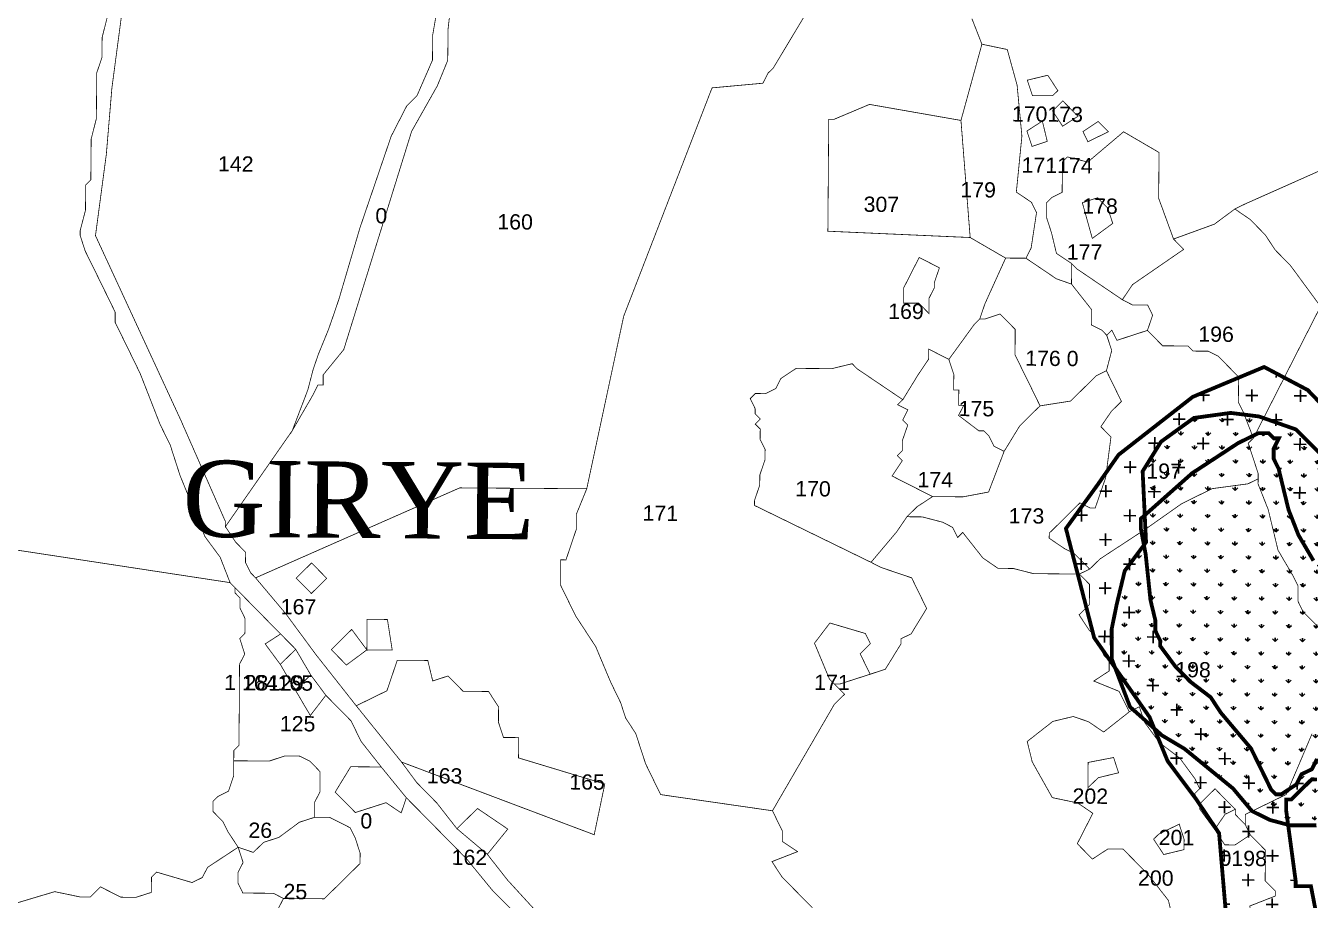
# Model space of a CAD drawing. Header units: metres. Extents: x 317370 to 326712, y 1824935 to 1838812.
# Drawn here: x 322752 to 323771, y 1825487 to 1826180 of the extents above; entities that cross this region are included whole.
import ezdxf

# ---------------------------------------------------------------- set-up
doc = ezdxf.new("R2010")
doc.units = ezdxf.units.M
doc.header["$MEASUREMENT"] = 0
for name, color, linetype in [('CRZ LINE FOR RIVER OR CREEK', 84, 'Continuous'), ('MANGROOVE', 112, 'Continuous'), ('NDZ-200M FROM CRZ', 30, 'Continuous'), ('SURVEY NO.', 7, 'Continuous'), ('SURVEY PLOT BOUNDARY', 35, 'Continuous'), ('VILLAGE NAME', 3, 'Continuous')]:
    doc.layers.add(name, color=color, linetype=linetype)
doc.layers.add('HIGH TIDE LINE', color=7, linetype='Continuous', true_color=0xff00c5)
doc.styles.add('PDF Arial', font='arial.ttf')
doc.styles.get("Standard").update_dxf_attribs({"font": 'times.ttf'})

# ---------------------------------------------------------------- blocks, each defined once
blk = doc.blocks.new('81')
at = {"layer": 'MANGROOVE'}
h = blk.add_hatch(dxfattribs=at)
h.set_pattern_fill('GRASS', color=256, scale=0.604678, angle=-0.4508)
h.set_pattern_definition([(89.54917, (306983.874, 1824194.798), (-10.7745325, 10.94544), [2.879778, -18.840867]), (44.54917, (306983.874, 1824194.798), (-10.774532, 10.94544), [2.879778, -12.479037]), (134.54917, (306983.874, 1824194.798), (-10.94544, -10.774532), [2.879778, -12.479037])])
h.paths.add_polyline_path([(323816.9, 1825675.1), (323825.1, 1825687.2), (323837.3, 1825699.2), (323834.3, 1825735.9), (323821.8, 1825766.6), (323806.5, 1825789.9), (323786.9, 1825810.2), (323776.9, 1825818.8), (323782.1, 1825837.3), (323759.3, 1825860.1), (323730, 1825870.4), (323707.5, 1825873.2), (323678.4, 1825869.2), (323652.4, 1825850.4), (323637.8, 1825826.9), (323640.5, 1825770.7), (323623.6, 1825748), (323617.2, 1825721.3), (323613.2, 1825701.6), (323613.4, 1825678), (323627.8, 1825640.2), (323653.2, 1825617.6), (323671, 1825607), (323709.4, 1825575.6), (323724.4, 1825557.7), (323738.7, 1825550.6), (323754.9, 1825546.3), (323775.6, 1825546.4), (323775.7, 1825558.5), (323779.9, 1825578.7), (323788.1, 1825594.7), (323804.5, 1825630.9), (323812.8, 1825659)])
at = {"layer": 'NDZ-200M FROM CRZ'}
h = blk.add_hatch(dxfattribs=at)
h.set_pattern_fill('CROSS', color=256, scale=3.023389, angle=-0.4508)
h.set_pattern_definition([(359.54917, (306983.874, 1824194.798), (19.348987, 19.046862), [9.59926, -28.79778]), (89.54917, (306988.635, 1824189.961), (-19.046862, 19.348987), [9.59926, -28.79778])])
h.paths.add_polyline_path([(323926.5, 1825771), (323950.8, 1825787), (323979.3, 1825819), (323983.3, 1825819), (323983.3, 1825823), (323987.4, 1825823), (324007.7, 1825843), (324015.8, 1825846.9), (324007.8, 1825859.1), (324007.9, 1825863.1), (324011.9, 1825867.1), (324012.1, 1825891.3), (324008.3, 1825915.5), (324008.4, 1825931.7), (324016.5, 1825935.6), (324032.7, 1825943.6), (324044.8, 1825947.5), (324044.8, 1825951.5), (324048.9, 1825951.5), (324068.9, 1825935.2), (324092.9, 1825914.9), (324096.9, 1825910.8), (324096.9, 1825906.8), (324084.7, 1825894.8), (324060.4, 1825878.8), (324060.3, 1825874.8), (324088.7, 1825894.7), (324096.8, 1825902.7), (324100.9, 1825906.7), (324117.2, 1825922.7), (324141.3, 1825918.5), (324169.5, 1825918.3), (324209.9, 1825926), (324234.1, 1825929.9), (324258.3, 1825929.7), (324298.6, 1825933.4), (324322.8, 1825933.2), (324339, 1825937.1), (324363.2, 1825941), (324387.4, 1825944.8), (324399.6, 1825952.8), (324444.1, 1825976.6), (324468.4, 1825992.5), (324476.6, 1826004.6), (324480.7, 1826012.6), (324484.7, 1826020.6), (324484.8, 1826032.7), (324480.9, 1826044.9), (324472.9, 1826057), (324453, 1826081.4), (324436.9, 1826089.5), (324416.9, 1826105.8), (324396.8, 1826118.1), (324388.8, 1826122.2), (324380.8, 1826130.3), (324376.8, 1826130.3), (324360.7, 1826138.5), (324352.7, 1826146.7), (324328.7, 1826163), (324324.7, 1826167), (324304.7, 1826187.3), (324290.2, 1826198.8), (324206.9, 1826200.5), (324214, 1826194.1), (324328.2, 1826102.5), (324400.4, 1826055.6), (324415.1, 1826029.3), (324412.2, 1826017.2), (324380.1, 1826000.4), (324323.2, 1825985.6), (324262.7, 1825982.1), (324143.1, 1825966.4), (324103.4, 1825971.2), (324069.4, 1825995.7), (324039.2, 1825999.9), (324002.4, 1825985.1), (323984.6, 1825976.2), (323964.2, 1825956.2), (323955.9, 1825924), (323949.5, 1825906.1), (323941.4, 1825849.7), (323893.4, 1825809.3), (323848.3, 1825776.5), (323821.8, 1825783.9), (323805.8, 1825796.2), (323799.4, 1825829.7), (323792.2, 1825866.8), (323768.7, 1825891.3), (323734.1, 1825909.6), (323677.5, 1825885.9), (323618.7, 1825840), (323602, 1825816.1), (323577, 1825781.6), (323599.4, 1825695), (323643.3, 1825632.1), (323657.6, 1825597.3), (323680, 1825567.4), (323698.4, 1825540.1), (323705.8, 1825452.9), (323691.8, 1825397.7), (323693.5, 1825363.7), (323704.8, 1825324.2), (323724.9, 1825263.9), (323764.9, 1825229.9), (323795.8, 1825195.5), (323808.2, 1825164.7), (323813.5, 1825135), (323807.4, 1825066.9), (323830.1, 1825010.9), (323853, 1824978.1), (323855.5, 1824973.3), (323928.3, 1824972.7), (323904.4, 1825009.2), (323892.4, 1825025.4), (323888.5, 1825033.5), (323876.5, 1825049.8), (323872.5, 1825053.8), (323864.5, 1825066), (323864.6, 1825074), (323860.6, 1825082.1), (323864.8, 1825098.2), (323865, 1825122.4), (323869, 1825122.4), (323869, 1825126.4), (323873, 1825122.4), (323881.1, 1825122.3), (323881.1, 1825126.3), (323889.2, 1825130.3), (323885.3, 1825142.4), (323877.2, 1825138.4), (323877.2, 1825142.5), (323865.3, 1825166.8), (323849.5, 1825203.2), (323841.5, 1825215.3), (323825.6, 1825247.7), (323825.7, 1825255.8), (323817.7, 1825263.9), (323809.8, 1825280.1), (323801.8, 1825288.2), (323785.6, 1825280.3), (323777.6, 1825288.4), (323773.6, 1825296.5), (323769.7, 1825308.6), (323769.8, 1825316.7), (323765.8, 1825320.7), (323777.9, 1825324.7), (323770.1, 1825357), (323766.1, 1825369.1), (323766.2, 1825373.2), (323762.1, 1825373.2), (323758.1, 1825369.2), (323754, 1825365.2), (323745.9, 1825365.3), (323742, 1825369.3), (323742, 1825373.3), (323746, 1825377.3), (323746.1, 1825381.4), (323750.1, 1825385.4), (323750.2, 1825393.4), (323746.2, 1825397.5), (323746.3, 1825405.6), (323750.3, 1825409.6), (323750.4, 1825413.6), (323762.6, 1825429.6), (323770.7, 1825441.7), (323774.8, 1825445.7), (323774.9, 1825461.8), (323762.8, 1825457.8), (323758.9, 1825470), (323775, 1825469.8), (323775.1, 1825477.9), (323771.2, 1825498.1), (323759.1, 1825498.2), (323759.1, 1825502.2), (323755.3, 1825530.5), (323751.5, 1825558.7), (323751.6, 1825566.8), (323755.6, 1825566.8), (323771.8, 1825582.8), (323775.9, 1825582.7), (323784, 1825594.8), (323788.2, 1825606.8), (323796.4, 1825626.9), (323800.5, 1825639), (323804.6, 1825647), (323808.7, 1825659.1), (323808.9, 1825679.2), (323813.1, 1825703.4), (323817.2, 1825715.4), (323805.2, 1825719.6), (323805, 1825703.4), (323800.9, 1825683.3), (323796.6, 1825659.2), (323796.5, 1825647.1), (323792.4, 1825635), (323784.2, 1825614.9), (323776, 1825598.9), (323771.9, 1825590.8), (323763.8, 1825586.9), (323759.7, 1825578.8), (323747.6, 1825570.9), (323743.5, 1825570.9), (323739.5, 1825574.9), (323735.6, 1825583), (323723.7, 1825607.3), (323699.7, 1825635.7), (323691.7, 1825647.9), (323675.7, 1825660.1), (323663.7, 1825672.3), (323651.7, 1825688.5), (323651.8, 1825692.6), (323647.8, 1825700.7), (323647.9, 1825708.7), (323644, 1825724.9), (323640.2, 1825761.2), (323636.4, 1825781.4), (323636.4, 1825789.4), (323677, 1825825.4), (323701.3, 1825841.3), (323713.5, 1825849.3), (323729.7, 1825857.2), (323737.7, 1825857.2), (323741.7, 1825853.1), (323745.8, 1825853.1), (323741.7, 1825845.1), (323741.6, 1825837), (323745.6, 1825828.9), (323749.5, 1825812.7), (323753.4, 1825796.6), (323761.3, 1825776.4), (323773.2, 1825756.1), (323777.2, 1825748), (323781.2, 1825744), (323793.2, 1825735.8), (323809.3, 1825735.7), (323817.4, 1825731.6), (323821.4, 1825727.5), (323841.5, 1825727.3), (323845.5, 1825723.3), (323849.5, 1825723.3), (323853.5, 1825719.2), (323861.6, 1825719.1), (323881.9, 1825735.1), (323910.2, 1825751)])
at = {"layer": 'CRZ LINE FOR RIVER OR CREEK', "ltscale": 0.1, "const_width": 3.02, "flags": 128}
blk.add_lwpolyline([(323792.2, 1825866.8), (323768.7, 1825891.3), (323734.1, 1825909.6), (323677.5, 1825885.9), (323618.7, 1825840), (323602, 1825816.1), (323577, 1825781.6), (323599.4, 1825695), (323643.3, 1825632.1), (323657.6, 1825597.3), (323680, 1825567.4), (323698.4, 1825540.1), (323705.8, 1825452.9), (323691.8, 1825397.7), (323693.5, 1825363.7), (323704.8, 1825324.2), (323724.9, 1825263.9), (323764.9, 1825229.9), (323795.8, 1825195.5)], dxfattribs=at)
at = {"layer": 'HIGH TIDE LINE', "lineweight": 35, "const_width": 3.02}
for points in [[(323775.1, 1825477.9), (323771.2, 1825498.1), (323759.1, 1825498.2), (323759.1, 1825502.2), (323755.3, 1825530.5), (323751.5, 1825558.7), (323751.6, 1825566.8), (323755.6, 1825566.8), (323771.8, 1825582.8), (323775.9, 1825582.7)], [(323776, 1825598.9), (323771.9, 1825590.8), (323763.8, 1825586.9), (323759.7, 1825578.8), (323747.6, 1825570.9), (323743.5, 1825570.9), (323739.5, 1825574.9), (323735.6, 1825583), (323723.7, 1825607.3), (323699.7, 1825635.7), (323691.7, 1825647.9), (323675.7, 1825660.1), (323663.7, 1825672.3), (323651.7, 1825688.5), (323651.8, 1825692.6), (323647.8, 1825700.7), (323647.9, 1825708.7), (323644, 1825724.9), (323640.2, 1825761.2), (323636.4, 1825781.4), (323636.4, 1825789.4), (323677, 1825825.4), (323701.3, 1825841.3), (323713.5, 1825849.3), (323729.7, 1825857.2), (323737.7, 1825857.2), (323741.7, 1825853.1), (323745.8, 1825853.1), (323741.7, 1825845.1), (323741.6, 1825837), (323745.6, 1825828.9), (323749.5, 1825812.7), (323753.4, 1825796.6), (323761.3, 1825776.4), (323773.2, 1825756.1)]]:
    blk.add_lwpolyline(points, dxfattribs=at)
at = {"layer": 'MANGROOVE', "const_width": 3.02, "flags": 128}
blk.add_lwpolyline([(323782.1, 1825837.3), (323759.3, 1825860.1), (323730, 1825870.4), (323707.5, 1825873.2), (323678.4, 1825869.2), (323652.4, 1825850.4), (323637.8, 1825826.9), (323640.5, 1825770.7), (323623.6, 1825748), (323617.2, 1825721.3), (323613.2, 1825701.6), (323613.4, 1825678), (323627.8, 1825640.2), (323653.2, 1825617.6), (323671, 1825607), (323709.4, 1825575.6), (323724.4, 1825557.7), (323738.7, 1825550.6), (323754.9, 1825546.3), (323775.6, 1825546.4)], dxfattribs=at)
at = {"layer": 'SURVEY PLOT BOUNDARY', "lineweight": 18, "const_width": 0.605}
for points in [[(322617.9, 1825446.7), (322775.5, 1825493.8), (322795.6, 1825489.6), (322803.7, 1825489.6), (322811.8, 1825497.6), (322827.9, 1825489.4), (322839.9, 1825489.3), (322852.1, 1825493.2), (322852.2, 1825505.3), (322856.2, 1825509.3), (322884.4, 1825501), (322892.5, 1825505), (322896.6, 1825513), (322920.9, 1825529), (322924.8, 1825516.9), (322920.7, 1825508.8), (322920.7, 1825500.8), (322924.6, 1825492.7), (322948.8, 1825492.5), (322956.8, 1825488.4), (322952.7, 1825480.3)], [(323138.2, 1825478.9), (323122.2, 1825495.1), (323102.2, 1825519.5), (323078.2, 1825543.9), (323054.2, 1825568.2), (323034.3, 1825592.6), (323018.3, 1825612.9), (323010.4, 1825629.1), (322990.4, 1825649.4), (322978.4, 1825665.6), (322966.5, 1825685.9), (322954.5, 1825698), (322914.5, 1825738.7), (322906.6, 1825758.9), (322894.6, 1825775.1), (322874.8, 1825823.7), (322867, 1825847.9), (322859, 1825864.1), (322843.2, 1825904.5), (322835.3, 1825920.7), (322823.4, 1825945), (322823.4, 1825953.1), (322807.6, 1825985.4), (322799.6, 1826001.6), (322795.7, 1826013.8), (322795.7, 1826017.8), (322799.9, 1826033.9), (322800.1, 1826054), (322804.1, 1826058), (322804.4, 1826090.3), (322808.5, 1826106.4), (322808.8, 1826142.7), (322812.9, 1826154.7), (322813.1, 1826170.9), (322817.2, 1826187)], [(322837.9, 1826259.4), (322820.8, 1826130.5), (322816.4, 1826078.1), (322807.8, 1826013.7), (322875.2, 1825868), (322910.8, 1825787.1), (322910.8, 1825783.1), (322918.8, 1825770.9), (322926.8, 1825762.8), (322926.7, 1825754.7), (322930.7, 1825746.6), (322934.7, 1825742.5), (322958.6, 1825714.1), (322982.5, 1825681.7), (323014.5, 1825641.1), (323050.4, 1825596.5), (323062.4, 1825580.3), (323078.4, 1825564), (323094.3, 1825543.7), (323118.4, 1825523.4), (323134.3, 1825503.1), (323186.3, 1825446.3)], [(323781.9, 1825324.7), (323770, 1825348.9), (323766, 1825353), (323762.2, 1825377.2), (323758.3, 1825393.4), (323758.4, 1825405.5), (323754.5, 1825421.6), (323754.5, 1825425.7), (323758.6, 1825433.7), (323758.8, 1825465.9), (323754.8, 1825470), (323726.6, 1825462.2), (323722.7, 1825482.4), (323742.9, 1825490.3), (323742.9, 1825494.3), (323734.9, 1825502.4), (323735.1, 1825526.6), (323723.1, 1825538.8), (323719.2, 1825546.9), (323719.2, 1825555), (323751.6, 1825570.8), (323772.1, 1825619)], [(323808, 1826078.4), (323719, 1826038.8), (323710.9, 1826034.8), (323694.7, 1826022.8), (323662.3, 1826011), (323650.5, 1826043.3), (323650.8, 1826079.6), (323622.7, 1826096), (323594.3, 1826072), (323578.2, 1826076.1), (323574.1, 1826072.1), (323574.1, 1826060), (323574, 1826048), (323565.9, 1826044), (323561.8, 1826040), (323561.7, 1826027.9), (323565.6, 1826015.8), (323569.5, 1825999.6), (323581.6, 1825991.5), (323581.4, 1825975.3), (323569.4, 1825979.5), (323545.3, 1825995.8), (323549.4, 1826003.8), (323553.7, 1826032), (323549.7, 1826040.1), (323537.7, 1826048.2), (323542.1, 1826092.6), (323538.3, 1826132.9), (323530.5, 1826161.2), (323510.4, 1826165.4), (323502.5, 1826185.6)], [(323398.1, 1826234.8), (323345, 1826146.5), (323340.9, 1826142.5), (323336.8, 1826134.5), (323296.5, 1826130.8), (323226.5, 1825949.9), (323197.2, 1825813.1), (323096.5, 1825813.8), (322934.7, 1825742.5), (322930.7, 1825746.6), (322926.7, 1825754.7), (322926.8, 1825762.8), (322918.8, 1825770.9), (322910.8, 1825783.1), (322963.8, 1825859.2), (322980.1, 1825887.3), (322984.2, 1825895.4), (322988.3, 1825895.3), (322988.3, 1825903.4), (323004.6, 1825923.4), (323058.4, 1826096.4), (323078.8, 1826132.5), (323087, 1826152.6), (323087.2, 1826168.7), (323087.2, 1826176.8), (323095.9, 1826253.3)], [(323079.3, 1826197), (323075.1, 1826172.8), (323074.9, 1826152.7), (323062.6, 1826124.5), (323058.6, 1826120.5), (323054.5, 1826116.5), (323042.2, 1826092.5), (323017.5, 1826020.1), (323000.9, 1825963.8), (322996.8, 1825951.7), (322992.6, 1825939.6), (322984.4, 1825919.5), (322980.3, 1825907.5), (322976.1, 1825891.4), (322963.8, 1825859.2), (322910.8, 1825783.1), (322910.8, 1825787.1), (322875.2, 1825868), (322807.8, 1826013.7), (322816.4, 1826078.1), (322820.8, 1826130.5), (322837.9, 1826259.4)], [(323095.9, 1826253.3), (323087.2, 1826176.8), (323087.2, 1826168.7), (323087, 1826152.6), (323078.8, 1826132.5), (323058.4, 1826096.4), (323004.6, 1825923.4), (322988.3, 1825903.4), (322988.3, 1825895.3), (322984.2, 1825895.4), (322980.1, 1825887.3), (322963.8, 1825859.2), (322976.1, 1825891.4), (322980.3, 1825907.5), (322984.4, 1825919.5), (322992.6, 1825939.6), (322996.8, 1825951.7), (323000.9, 1825963.8), (323017.5, 1826020.1), (323042.2, 1826092.5), (323054.5, 1826116.5), (323058.6, 1826120.5), (323062.6, 1826124.5), (323074.9, 1826152.7), (323075.1, 1826172.8), (323079.3, 1826197)], [(323502.5, 1826185.6), (323510.4, 1826165.4), (323493.8, 1826105), (323421.3, 1826117.7), (323393, 1826105.8), (323389, 1826105.9), (323388.3, 1826017.2), (323501.1, 1826012.2), (323529.2, 1825995.9), (323512.8, 1825959.7), (323508.7, 1825947.7), (323504.6, 1825943.7), (323484.2, 1825915.6), (323468.2, 1825923.8), (323468.1, 1825915.7), (323460, 1825903.7), (323447.7, 1825883.7), (323435.7, 1825891.8), (323411.6, 1825908.1), (323407.6, 1825912.2), (323391.5, 1825908.3), (323375.3, 1825908.4), (323363.2, 1825908.5), (323351.1, 1825900.5), (323347, 1825892.5), (323338.9, 1825888.5), (323330.8, 1825888.6), (323326.8, 1825884.6), (323330.7, 1825876.5), (323330.7, 1825872.5), (323334.7, 1825868.4), (323330.7, 1825864.4), (323334.7, 1825860.4), (323334.6, 1825852.3), (323338.6, 1825844.2), (323338.5, 1825840.2), (323338.5, 1825836.1), (323334.4, 1825824.1), (323334.3, 1825816), (323330.2, 1825803.9), (323330.1, 1825799.9), (323422.5, 1825754.8), (323430.5, 1825750.7), (323442.6, 1825746.6), (323454.7, 1825742.5), (323466.6, 1825718.2), (323454.3, 1825698.1), (323446.2, 1825694.2), (323446.2, 1825690.1), (323433.9, 1825670.1), (323421.8, 1825666.1), (323413.9, 1825682.3), (323422, 1825690.3), (323418, 1825698.4), (323389.9, 1825706.7), (323377.7, 1825690.7), (323389.5, 1825662.4), (323393.5, 1825658.3), (323401.5, 1825650.2), (323393.4, 1825642.2), (323344.4, 1825557.9), (323255.8, 1825570.7), (323251.8, 1825578.8), (323243.9, 1825595), (323236, 1825619.2), (323228, 1825631.4), (323224.1, 1825643.5), (323216.2, 1825659.7), (323204.3, 1825688), (323188.4, 1825712.3), (323176.5, 1825736.6), (323176.5, 1825744.7), (323176.6, 1825756.8), (323180.7, 1825756.7), (323184.8, 1825768.8), (323188.9, 1825780.9), (323189, 1825793), (323197.2, 1825813.1), (323226.5, 1825949.9), (323296.5, 1826130.8), (323336.8, 1826134.5), (323340.9, 1826142.5), (323345, 1826146.5), (323398.1, 1826234.8)], [(322817.2, 1826187), (322813.1, 1826170.9), (322812.9, 1826154.7), (322808.8, 1826142.7), (322808.7, 1826126.5), (322808.5, 1826106.4), (322804.4, 1826090.3), (322804.3, 1826078.2), (322804.2, 1826066.1), (322804.1, 1826058), (322800.1, 1826054), (322800, 1826046), (322799.9, 1826037.9), (322799.9, 1826033.9), (322795.7, 1826017.8), (322795.7, 1826013.8), (322799.6, 1826001.6), (322803.6, 1825993.5), (322807.6, 1825985.4), (322815.5, 1825969.3), (322823.4, 1825953.1), (322823.4, 1825945), (322835.3, 1825920.7), (322843.2, 1825904.5), (322859, 1825864.1), (322863, 1825856), (322867, 1825847.9), (322874.8, 1825823.7), (322894.6, 1825775.1), (322906.6, 1825758.9), (322914.5, 1825738.7), (322608.5, 1825785.4)], [(323776.8, 1825703.7), (323764.8, 1825715.9), (323760.9, 1825724), (323761, 1825736), (323757, 1825744.1), (323745.1, 1825764.4), (323741.2, 1825780.6), (323737.3, 1825796.7), (323729.3, 1825816.9), (323729.4, 1825821), (323729.4, 1825825), (323725.5, 1825837.1), (323721.5, 1825849.2), (323725.6, 1825853.2), (323778.8, 1825957.6), (323754.9, 1825990.1), (323742.9, 1826002.3), (323734.9, 1826014.4), (323722.9, 1826026.6), (323710.9, 1826034.8), (323719, 1826038.8), (323808, 1826078.4)], [(323772.1, 1825619), (323751.6, 1825570.8), (323719.2, 1825555), (323719.2, 1825546.9), (323711.2, 1825555), (323711.2, 1825559), (323703.2, 1825567.2), (323699.2, 1825571.2), (323695.2, 1825575.3), (323691.1, 1825571.3), (323687.1, 1825567.3), (323683, 1825563.3), (323679, 1825571.4), (323683.1, 1825575.4), (323679.1, 1825583.5), (323667.2, 1825599.7), (323651.1, 1825611.9), (323639.2, 1825628.2), (323635.2, 1825640.3), (323627.2, 1825636.3), (323619.2, 1825652.5), (323599.1, 1825660.7), (323611.3, 1825668.7), (323611.3, 1825676.7), (323607.3, 1825680.8), (323599.4, 1825697), (323595.4, 1825701.1), (323587.4, 1825713.2), (323595.6, 1825721.2), (323595.7, 1825733.3), (323595.7, 1825737.3), (323587.7, 1825745.5), (323595.8, 1825749.4), (323603.9, 1825757.4), (323640.4, 1825781.3), (323668.8, 1825801.3), (323693, 1825813.2), (323721.3, 1825817), (323729.4, 1825821), (323729.3, 1825816.9), (323737.3, 1825796.7), (323741.2, 1825780.6), (323745.1, 1825764.4), (323757, 1825744.1), (323761, 1825736), (323760.9, 1825724), (323764.8, 1825715.9), (323776.8, 1825703.7)], [(323186.3, 1825446.3), (323134.3, 1825503.1), (323118.4, 1825523.4), (323134.6, 1825543.4), (323110.6, 1825559.7), (323094.3, 1825543.7), (323078.4, 1825564), (323062.4, 1825580.3), (323050.4, 1825596.5), (323203.1, 1825538.9), (323211.5, 1825579.1), (323143.1, 1825599.8), (323143.3, 1825615.9), (323131.2, 1825616), (323127.2, 1825628.1), (323127.3, 1825640.2), (323119.4, 1825652.4), (323099.2, 1825652.6), (323087.2, 1825664.7), (323075.1, 1825660.8), (323071.2, 1825677), (323047, 1825677.2), (323038.8, 1825653), (323014.5, 1825641.1), (322982.5, 1825681.7), (322958.6, 1825714.1), (322934.7, 1825742.5), (323096.5, 1825813.8), (323197.2, 1825813.1), (323189, 1825793), (323188.9, 1825780.9), (323184.8, 1825768.8), (323180.7, 1825756.7), (323176.6, 1825756.8), (323176.5, 1825744.7), (323176.5, 1825736.6), (323188.4, 1825712.3), (323204.3, 1825688), (323216.2, 1825659.7), (323224.1, 1825643.5), (323228, 1825631.4), (323236, 1825619.2), (323243.9, 1825595), (323251.8, 1825578.8), (323255.8, 1825570.7), (323344.4, 1825557.9), (323352.3, 1825541.7), (323352.2, 1825533.6), (323364.3, 1825525.5), (323344, 1825517.6), (323352, 1825505.4), (323364, 1825493.2), (323376, 1825481.1)], [(323376, 1825481.1), (323364, 1825493.2), (323352, 1825505.4), (323344, 1825517.6), (323364.3, 1825525.5), (323352.2, 1825533.6), (323352.3, 1825541.7), (323344.4, 1825557.9), (323393.4, 1825642.2), (323401.5, 1825650.2), (323393.5, 1825658.3), (323397.6, 1825658.3), (323421.8, 1825666.1), (323433.9, 1825670.1), (323446.2, 1825690.1), (323446.2, 1825694.2), (323454.3, 1825698.1), (323466.6, 1825718.2), (323454.7, 1825742.5), (323442.6, 1825746.6), (323430.5, 1825750.7), (323422.5, 1825754.8), (323442.8, 1825778.9), (323451, 1825790.9), (323463.1, 1825790.8), (323479.2, 1825786.6), (323487.2, 1825782.5), (323491.2, 1825774.5), (323495.2, 1825778.5), (323511.2, 1825758.2), (323523.2, 1825750), (323535.3, 1825749.9), (323551.4, 1825745.8), (323563.5, 1825745.7), (323575.6, 1825745.6), (323587.7, 1825745.5), (323595.7, 1825737.3), (323595.7, 1825733.3), (323595.6, 1825721.2), (323587.4, 1825713.2), (323595.4, 1825701.1), (323599.4, 1825697), (323607.3, 1825680.8), (323611.3, 1825676.7), (323611.3, 1825668.7), (323599.1, 1825660.7), (323619.2, 1825652.5), (323627.2, 1825636.3), (323606.9, 1825620.3), (323594.8, 1825628.5), (323582.8, 1825632.6), (323566.6, 1825628.7), (323546.3, 1825612.8), (323550.3, 1825596.6), (323566.2, 1825568.3), (323586.3, 1825564.1), (323598.3, 1825555.9), (323586, 1825531.8), (323598, 1825519.6), (323610.2, 1825527.6), (323622.3, 1825527.5), (323642.3, 1825507.2), (323658.2, 1825486.9), (323662.1, 1825470.7)], [(322608.5, 1825785.4), (322914.5, 1825738.7), (322918.5, 1825734.6), (322918.4, 1825730.6), (322922.4, 1825726.5), (322922.4, 1825718.5), (322926.3, 1825710.4), (322926.3, 1825702.3), (322926.2, 1825698.3), (322922.2, 1825694.3), (322926.1, 1825682.1), (322922, 1825674.1), (322921.9, 1825662), (322921.8, 1825641.9), (322921.6, 1825621.7), (322921.5, 1825609.6), (322917.5, 1825605.6), (322917.4, 1825597.5), (322917.3, 1825585.5), (322913.2, 1825573.4), (322905.1, 1825569.4), (322901, 1825565.4), (322900.9, 1825557.4), (322908.9, 1825549.2), (322912.9, 1825541.1), (322920.9, 1825529), (322908.7, 1825521), (322896.6, 1825513), (322892.5, 1825505), (322884.4, 1825501), (322856.2, 1825509.3), (322852.2, 1825505.3), (322852.1, 1825493.2), (322839.9, 1825489.3), (322827.9, 1825489.4), (322819.8, 1825493.5), (322811.8, 1825497.6), (322803.7, 1825489.6), (322795.6, 1825489.6), (322775.5, 1825493.8), (322617.9, 1825446.7)], [(322952.7, 1825480.3), (322956.8, 1825488.4), (322968.9, 1825488.3), (322985.1, 1825488.2), (322989.1, 1825488.1), (322993.1, 1825492.1), (323001.3, 1825500.1), (323009.4, 1825508.1), (323017.5, 1825516.1), (323017.6, 1825524.2), (323013.7, 1825536.3), (323009.7, 1825544.4), (323001.7, 1825548.5), (322993.6, 1825552.6), (322981.5, 1825552.7), (322981.6, 1825564.8), (322985.7, 1825572.8), (322985.8, 1825588.9), (322977.9, 1825597.1), (322969.8, 1825601.2), (322957.7, 1825601.3), (322945.6, 1825597.3), (322933.5, 1825597.4), (322917.4, 1825597.5), (322917.5, 1825605.6), (322921.5, 1825609.6), (322921.6, 1825621.7), (322921.8, 1825641.9), (322921.9, 1825662), (322922, 1825674.1), (322926.1, 1825682.1), (322922.2, 1825694.3), (322926.2, 1825698.3), (322926.3, 1825702.3), (322926.3, 1825710.4), (322922.4, 1825718.5), (322922.4, 1825726.5), (322918.4, 1825730.6), (322918.5, 1825734.6), (322914.5, 1825738.7), (322954.5, 1825698), (322942.3, 1825690.1), (322954.3, 1825673.9), (322966.2, 1825653.6), (322978.1, 1825633.4), (322990.4, 1825649.4), (323010.4, 1825629.1), (323018.3, 1825612.9), (323034.3, 1825592.6), (323010.1, 1825592.8), (322997.8, 1825572.7), (323013.8, 1825556.5), (323038.1, 1825564.3), (323050.1, 1825556.2), (323054.2, 1825568.2), (323066.2, 1825556.1), (323078.2, 1825543.9), (323102.2, 1825519.5), (323122.2, 1825495.1), (323138.2, 1825478.9)], [(323662.1, 1825470.7), (323658.2, 1825486.9), (323642.3, 1825507.2), (323622.3, 1825527.5), (323610.2, 1825527.6), (323598, 1825519.6), (323586, 1825531.8), (323598.3, 1825555.9), (323586.3, 1825564.1), (323566.2, 1825568.3), (323550.3, 1825596.6), (323546.3, 1825612.8), (323566.6, 1825628.7), (323582.8, 1825632.6), (323594.8, 1825628.5), (323606.9, 1825620.3), (323627.2, 1825636.3), (323635.2, 1825640.3), (323639.2, 1825628.2), (323651.1, 1825611.9), (323667.2, 1825599.7), (323679.1, 1825583.5), (323683.1, 1825575.4), (323679, 1825571.4), (323683, 1825563.3), (323683, 1825559.3), (323694.9, 1825543), (323702.9, 1825530.9), (323711, 1825530.8), (323723.1, 1825538.8), (323735.1, 1825526.6), (323735, 1825514.5), (323734.9, 1825502.4), (323742.9, 1825494.3), (323742.9, 1825490.3), (323722.7, 1825482.4)]]:
    blk.add_lwpolyline(points, dxfattribs=at)
for points in [[(323493.8, 1826105), (323510.4, 1826165.4), (323530.5, 1826161.2), (323538.3, 1826132.9), (323542.1, 1826092.6), (323537.7, 1826048.2), (323549.7, 1826040.1), (323553.7, 1826032), (323549.4, 1826003.8), (323545.3, 1825995.8), (323529.2, 1825995.9), (323501.1, 1826012.2)], [(323546.4, 1826136.9), (323562.6, 1826140.8), (323570.6, 1826128.6), (323566.5, 1826124.6), (323550.4, 1826124.7)], [(323546.4, 1826136.9), (323550.4, 1826124.7), (323566.5, 1826124.6), (323570.6, 1826128.6), (323562.6, 1826140.8)], [(323493.8, 1826105), (323501.1, 1826012.2), (323388.3, 1826017.2), (323389, 1826105.9), (323393, 1826105.8), (323421.3, 1826117.7)], [(323566.4, 1826112.5), (323574.5, 1826120.5), (323586.5, 1826108.3), (323574.4, 1826100.4)], [(323566.4, 1826112.5), (323574.4, 1826100.4), (323586.5, 1826108.3), (323574.5, 1826120.5)], [(323546.1, 1826096.6), (323558.3, 1826104.5), (323562.2, 1826088.4), (323550.1, 1826084.4)], [(323562.2, 1826088.4), (323558.3, 1826104.5), (323546.1, 1826096.6), (323550.1, 1826084.4)], [(323590.5, 1826096.2), (323602.6, 1826104.2), (323610.6, 1826096), (323594.4, 1826088.1)], [(323602.6, 1826104.2), (323590.5, 1826096.2), (323594.4, 1826088.1), (323610.6, 1826096)], [(323662.3, 1826011), (323670.3, 1826002.8), (323629.8, 1825974.9), (323621.7, 1825962.9), (323585.6, 1825987.4), (323581.6, 1825991.5), (323569.5, 1825999.6), (323565.6, 1826015.8), (323561.7, 1826027.9), (323561.8, 1826040), (323565.9, 1826044), (323574, 1826048), (323574.1, 1826060), (323574.1, 1826072.1), (323578.2, 1826076.1), (323594.3, 1826072), (323622.7, 1826096), (323650.8, 1826079.6), (323650.5, 1826043.3)], [(323590, 1826039.8), (323602.1, 1826043.7), (323610.1, 1826035.6), (323614.1, 1826023.4), (323597.9, 1826011.5)], [(323614.1, 1826023.4), (323610.1, 1826035.6), (323602.1, 1826043.7), (323590, 1826039.8), (323597.9, 1826011.5)], [(323778.8, 1825957.6), (323725.6, 1825853.2), (323717.7, 1825873.5), (323713.7, 1825881.6), (323713.8, 1825893.7), (323713.9, 1825901.7), (323705.9, 1825909.8), (323701.9, 1825913.9), (323697.9, 1825918), (323689.9, 1825922.1), (323685.8, 1825922.1), (323677.8, 1825922.2), (323673.8, 1825926.2), (323665.7, 1825926.3), (323653.6, 1825926.4), (323641.6, 1825938.6), (323645.7, 1825950.6), (323641.8, 1825958.7), (323629.7, 1825958.8), (323621.7, 1825962.9), (323629.8, 1825974.9), (323670.3, 1826002.8), (323662.3, 1826011), (323694.7, 1826022.8), (323710.9, 1826034.8), (323722.9, 1826026.6), (323734.9, 1826014.4), (323742.9, 1826002.3), (323754.9, 1825990.1)], [(323448.3, 1825960.2), (323448.4, 1825972.3), (323456.6, 1825988.4), (323460.7, 1825996.4), (323468.7, 1825992.3), (323476.7, 1825988.2), (323472.6, 1825976.2), (323472.6, 1825972.2), (323468.5, 1825964.1), (323468.4, 1825952), (323460.4, 1825960.2)], [(323468.5, 1825964.1), (323472.6, 1825972.2), (323472.6, 1825976.2), (323476.7, 1825988.2), (323468.7, 1825992.3), (323460.7, 1825996.4), (323456.6, 1825988.4), (323448.4, 1825972.3), (323448.3, 1825960.2), (323460.4, 1825960.2), (323468.4, 1825952)], [(323581.4, 1825975.3), (323597.4, 1825955), (323597.3, 1825942.9), (323605.3, 1825938.9), (323609.3, 1825934.8), (323613.3, 1825922.7), (323609.1, 1825906.6), (323601, 1825902.6), (323580.7, 1825882.6), (323556.5, 1825878.8), (323552.5, 1825886.9), (323548.6, 1825895), (323544.6, 1825903), (323536.7, 1825919.2), (323536.7, 1825923.3), (323536.8, 1825939.4), (323528.8, 1825947.5), (323524.8, 1825951.6), (323512.7, 1825947.6), (323508.7, 1825947.7), (323512.8, 1825959.7), (323529.2, 1825995.9), (323545.3, 1825995.8), (323569.4, 1825979.5)], [(323621.7, 1825962.9), (323629.7, 1825958.8), (323641.8, 1825958.7), (323645.7, 1825950.6), (323641.6, 1825938.6), (323617.4, 1825930.7), (323613.4, 1825938.8), (323609.3, 1825934.8), (323605.3, 1825938.9), (323597.3, 1825942.9), (323597.4, 1825955), (323581.4, 1825975.3), (323581.6, 1825991.5), (323585.6, 1825987.4)], [(323556.5, 1825878.8), (323552.4, 1825874.8), (323540.3, 1825862.8), (323528, 1825842.7), (323520, 1825846.8), (323516, 1825854.9), (323512, 1825859), (323508, 1825859), (323491.9, 1825871.2), (323496, 1825879.2), (323492, 1825879.3), (323492.1, 1825891.4), (323488.1, 1825891.4), (323488.1, 1825899.5), (323488.2, 1825903.5), (323484.2, 1825915.6), (323504.6, 1825943.7), (323508.7, 1825947.7), (323512.7, 1825947.6), (323524.8, 1825951.6), (323528.8, 1825947.5), (323536.8, 1825939.4), (323536.7, 1825923.3), (323536.7, 1825919.2), (323544.6, 1825903), (323548.6, 1825895), (323552.5, 1825886.9)], [(323641.6, 1825938.6), (323653.6, 1825926.4), (323665.7, 1825926.3), (323673.8, 1825926.2), (323677.8, 1825922.2), (323685.8, 1825922.1), (323689.9, 1825922.1), (323697.9, 1825918), (323701.9, 1825913.9), (323705.9, 1825909.8), (323713.9, 1825901.7), (323713.8, 1825893.7), (323713.7, 1825881.6), (323717.7, 1825873.5), (323725.6, 1825853.2), (323721.5, 1825849.2), (323725.5, 1825837.1), (323729.4, 1825825), (323729.4, 1825821), (323721.3, 1825817), (323693, 1825813.2), (323668.8, 1825801.3), (323640.4, 1825781.3), (323603.9, 1825757.4), (323595.8, 1825749.4), (323583.8, 1825761.6), (323575.8, 1825765.7), (323563.7, 1825773.9), (323563.8, 1825777.9), (323588.1, 1825801.9), (323596.2, 1825797.8), (323600.2, 1825797.8), (323608.5, 1825821.9), (323612.7, 1825854.1), (323604.7, 1825862.3), (323612.9, 1825874.3), (323621, 1825882.3), (323609.1, 1825906.6), (323613.3, 1825922.7), (323609.3, 1825934.8), (323613.4, 1825938.8), (323617.4, 1825930.7)], [(323484.2, 1825915.6), (323488.2, 1825903.5), (323488.1, 1825899.5), (323488.1, 1825891.4), (323492.1, 1825891.4), (323492, 1825879.3), (323496, 1825879.2), (323491.9, 1825871.2), (323508, 1825859), (323512, 1825859), (323516, 1825854.9), (323520, 1825846.8), (323528, 1825842.7), (323515.7, 1825810.5), (323495.5, 1825806.7), (323475.3, 1825806.8), (323471.3, 1825806.9), (323439.2, 1825823.2), (323447.3, 1825835.3), (323443.3, 1825839.3), (323447.4, 1825843.3), (323447.4, 1825851.4), (323451.6, 1825863.5), (323447.6, 1825867.5), (323451.7, 1825875.6), (323443.6, 1825879.7), (323447.7, 1825883.7), (323460, 1825903.7), (323468.1, 1825915.7), (323468.2, 1825923.8)], [(323447.7, 1825883.7), (323443.6, 1825879.7), (323451.7, 1825875.6), (323447.6, 1825867.5), (323451.6, 1825863.5), (323447.4, 1825851.4), (323447.4, 1825843.3), (323443.3, 1825839.3), (323447.3, 1825835.3), (323439.2, 1825823.2), (323471.3, 1825806.9), (323459.1, 1825798.9), (323451, 1825790.9), (323442.8, 1825778.9), (323422.5, 1825754.8), (323330.1, 1825799.9), (323330.2, 1825803.9), (323334.3, 1825816), (323334.4, 1825824.1), (323338.5, 1825836.1), (323338.5, 1825840.2), (323338.6, 1825844.2), (323334.6, 1825852.3), (323334.7, 1825860.4), (323330.7, 1825864.4), (323334.7, 1825868.4), (323330.7, 1825872.5), (323330.7, 1825876.5), (323326.8, 1825884.6), (323330.8, 1825888.6), (323338.9, 1825888.5), (323347, 1825892.5), (323351.1, 1825900.5), (323363.2, 1825908.5), (323375.3, 1825908.4), (323391.5, 1825908.3), (323407.6, 1825912.2), (323411.6, 1825908.1), (323435.7, 1825891.8)], [(323587.7, 1825745.5), (323575.6, 1825745.6), (323563.5, 1825745.7), (323551.4, 1825745.8), (323535.3, 1825749.9), (323523.2, 1825750), (323511.2, 1825758.2), (323495.2, 1825778.5), (323491.2, 1825774.5), (323487.2, 1825782.5), (323479.2, 1825786.6), (323463.1, 1825790.8), (323451, 1825790.9), (323459.1, 1825798.9), (323471.3, 1825806.9), (323475.3, 1825806.8), (323495.5, 1825806.7), (323515.7, 1825810.5), (323528, 1825842.7), (323540.3, 1825862.8), (323552.4, 1825874.8), (323556.5, 1825878.8), (323580.7, 1825882.6), (323601, 1825902.6), (323609.1, 1825906.6), (323621, 1825882.3), (323612.9, 1825874.3), (323604.7, 1825862.3), (323612.7, 1825854.1), (323608.5, 1825821.9), (323600.2, 1825797.8), (323596.2, 1825797.8), (323588.1, 1825801.9), (323563.8, 1825777.9), (323563.7, 1825773.9), (323575.8, 1825765.7), (323583.8, 1825761.6), (323595.8, 1825749.4)], [(322966.9, 1825742.3), (322979.1, 1825754.3), (322991.1, 1825742.1), (322978.9, 1825730.1)], [(322966.9, 1825742.3), (322978.9, 1825730.1), (322991.1, 1825742.1), (322979.1, 1825754.3)], [(323022.9, 1825685.4), (323010.9, 1825701.6), (322994.7, 1825685.6), (323006.7, 1825673.4), (323022.9, 1825685.4), (323043, 1825685.3), (323039.2, 1825709.5), (323023.1, 1825709.6)], [(323043, 1825685.3), (323022.9, 1825685.4), (323023.1, 1825709.6), (323039.2, 1825709.5)], [(323397.6, 1825658.3), (323393.5, 1825658.3), (323389.5, 1825662.4), (323377.7, 1825690.7), (323389.9, 1825706.7), (323418, 1825698.4), (323422, 1825690.3), (323413.9, 1825682.3), (323421.8, 1825666.1)], [(322966.5, 1825685.9), (322954.3, 1825673.9), (322942.3, 1825690.1), (322954.5, 1825698)], [(323022.9, 1825685.4), (323006.7, 1825673.4), (322994.7, 1825685.6), (323010.9, 1825701.6)], [(322978.4, 1825665.6), (322966.2, 1825653.6), (322954.3, 1825673.9), (322966.5, 1825685.9)], [(323014.5, 1825641.1), (323038.8, 1825653), (323047, 1825677.2), (323071.2, 1825677), (323075.1, 1825660.8), (323087.2, 1825664.7), (323099.2, 1825652.6), (323119.4, 1825652.4), (323127.3, 1825640.2), (323127.2, 1825628.1), (323131.2, 1825616), (323143.3, 1825615.9), (323143.1, 1825599.8), (323211.5, 1825579.1), (323203.1, 1825538.9), (323050.4, 1825596.5)], [(322990.4, 1825649.4), (322978.1, 1825633.4), (322966.2, 1825653.6), (322978.4, 1825665.6)], [(322969.8, 1825601.2), (322977.9, 1825597.1), (322985.8, 1825588.9), (322985.7, 1825572.8), (322981.6, 1825564.8), (322981.5, 1825552.7), (322969.4, 1825548.8), (322953.2, 1825536.8), (322941.1, 1825532.9), (322932.9, 1825524.9), (322920.9, 1825529), (322912.9, 1825541.1), (322908.9, 1825549.2), (322900.9, 1825557.4), (322901, 1825565.4), (322905.1, 1825569.4), (322913.2, 1825573.4), (322917.3, 1825585.5), (322917.4, 1825597.5), (322933.5, 1825597.4), (322945.6, 1825597.3), (322957.7, 1825601.3)], [(323602.6, 1825584.1), (323594.4, 1825576.1), (323594.5, 1825584.2), (323594.6, 1825596.2), (323614.8, 1825600.1), (323618.7, 1825588)], [(323594.5, 1825584.2), (323594.4, 1825576.1), (323602.6, 1825584.1), (323618.7, 1825588), (323614.8, 1825600.1), (323594.6, 1825596.2)], [(323034.3, 1825592.6), (323054.2, 1825568.2), (323050.1, 1825556.2), (323038.1, 1825564.3), (323013.8, 1825556.5), (322997.8, 1825572.7), (323010.1, 1825592.8)], [(323703.1, 1825555.1), (323694.9, 1825543), (323683, 1825559.3), (323683, 1825563.3), (323687.1, 1825567.3), (323691.1, 1825571.3), (323695.2, 1825575.3), (323699.2, 1825571.2), (323703.2, 1825567.2), (323711.2, 1825559)], [(323013.7, 1825536.3), (323017.6, 1825524.2), (323017.5, 1825516.1), (323009.4, 1825508.1), (323001.3, 1825500.1), (322993.1, 1825492.1), (322989.1, 1825488.1), (322985.1, 1825488.2), (322968.9, 1825488.3), (322956.8, 1825488.4), (322948.8, 1825492.5), (322936.7, 1825492.6), (322924.6, 1825492.7), (322920.7, 1825500.8), (322920.7, 1825508.8), (322924.8, 1825516.9), (322920.9, 1825529), (322932.9, 1825524.9), (322941.1, 1825532.9), (322953.2, 1825536.8), (322969.4, 1825548.8), (322981.5, 1825552.7), (322993.6, 1825552.6), (323001.7, 1825548.5), (323009.7, 1825544.4)], [(323118.4, 1825523.4), (323094.3, 1825543.7), (323110.6, 1825559.7), (323134.6, 1825543.4)], [(323723.1, 1825538.8), (323711, 1825530.8), (323702.9, 1825530.9), (323694.9, 1825543), (323703.1, 1825555.1), (323711.2, 1825559), (323711.2, 1825555), (323719.2, 1825546.9)], [(323670.6, 1825527.1), (323654.5, 1825523.2), (323646.5, 1825535.4), (323650.6, 1825539.4), (323666.8, 1825547.3), (323670.7, 1825535.2)], [(323646.5, 1825535.4), (323654.5, 1825523.2), (323670.6, 1825527.1), (323670.7, 1825535.2), (323666.8, 1825547.3), (323650.6, 1825539.4)], [(323719.2, 1825546.9), (323723.1, 1825538.8), (323735.1, 1825526.6), (323723.1, 1825538.8)]]:
    blk.add_lwpolyline(points, close=True, dxfattribs=at)
at = {"layer": 'SURVEY NO.', "attachment_point": 7, "rotation": 359.5492, "style": 'PDF Arial'}
for s, insert, char_height in [('170173', (323534.1, 1826104), 12.09), ('142', (322904.9, 1826064.6), 12.09), ('171174', (323541.8, 1826063.6), 12.09), ('179', (323493.3, 1826043.9), 12.09), ('307', (323416.6, 1826032.4), 12.09), ('178', (323589.9, 1826031), 12.09), ('0', (323029.6, 1826023.3), 12.1), ('160', (323126.3, 1826018.5), 12.09), ('177', (323577.6, 1825994.8), 12.09), ('169', (323436.1, 1825947.6), 12.09), ('196', (323681.9, 1825929.5), 12.09), ('176 0', (323544.7, 1825910.4), 12.09), ('175', (323491.9, 1825870.5), 12.09), ('197', (323640.7, 1825821), 12.09), ('170', (323362.4, 1825807), 12.09), ('174', (323459.3, 1825814.3), 12.09), ('171', (323241.4, 1825787.8), 12.09), ('173', (323531.6, 1825785.5), 12.09), ('167', (322954.6, 1825713.5), 12.09), ('198', (323663.6, 1825663.6), 12.09), ('1 164165', (322909.8, 1825653.4), 12.09), ('28129', (322925.9, 1825653.2), 12.09), ('171', (323377.4, 1825653.7), 12.09), ('125', (322953.9, 1825620.8), 12.09), ('163', (323070.4, 1825579.5), 12.09), ('165', (323183.3, 1825574.6), 12.09), ('202', (323582.2, 1825563.4), 12.09), ('0', (323017.7, 1825543.7), 12.1), ('26', (322929, 1825536.3), 12.09), ('201', (323650.5, 1825530.6), 12.09), ('162', (323090.1, 1825514.9), 12.09), ('0198', (323698.7, 1825514.1), 12.09), ('200', (323634.1, 1825498.5), 12.09), ('25', (322956.8, 1825487.7), 12.09)]:
    blk.add_mtext(s, dxfattribs=dict(at, insert=insert, char_height=char_height))
at = {"layer": 'VILLAGE NAME', "insert": (322876.5, 1825774.3), "char_height": 60.47, "attachment_point": 7, "rotation": 359.5492}
blk.add_mtext('GIRYE', dxfattribs=at)

msp = doc.modelspace()

# ---------------------------------------------------------------- block references
msp.add_blockref('81', (0, 0))

doc.saveas('drawing.dxf')
